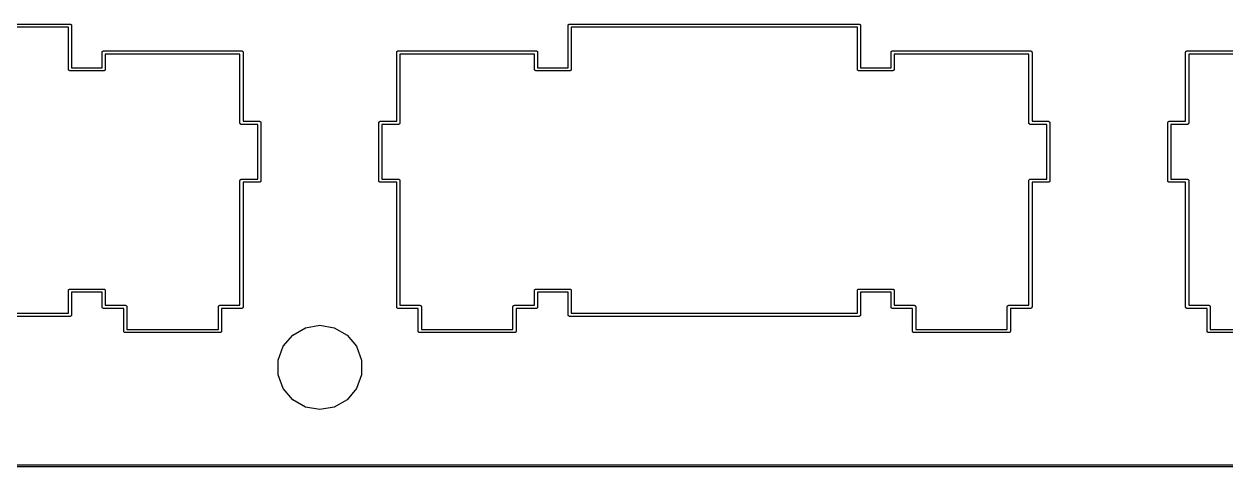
# Model space of a CAD drawing. Extents: x 24 to 395, y -191 to -67.
# Drawn here: x 123.8 to 181.9, y -190.6 to -169.2 of the extents above; entities that cross this region are included whole.
import ezdxf

# ---------------------------------------------------------------- set-up
doc = ezdxf.new("R2010")
doc.units = 0
doc.header["$MEASUREMENT"] = 0
doc.layers.add('BLACK', color=7, linetype='CONTINUOUS')

msp = doc.modelspace()

# ---------------------------------------------------------------- linework, layer by layer
at = {"layer": 'Black'}
for p, q in [((112.078, -169.151), (126.047, -169.151)), ((125.971, -169.304), (112.154, -169.304)), ((125.971, -171.336), (125.971, -169.304)), ((126.047, -169.151), (126.054, -169.152)), ((126.054, -169.152), (126.061, -169.152)), ((126.061, -169.152), (126.067, -169.155)), ((126.067, -169.155), (126.074, -169.156)), ((126.074, -169.156), (126.079, -169.159)), ((126.079, -169.159), (126.086, -169.162)), ((126.086, -169.162), (126.091, -169.166)), ((126.091, -169.166), (126.096, -169.169)), ((126.096, -169.169), (126.101, -169.174)), ((126.101, -169.174), (126.106, -169.179)), ((126.106, -169.179), (126.109, -169.184)), ((126.109, -169.184), (126.113, -169.189)), ((126.113, -169.189), (126.116, -169.196)), ((126.116, -169.196), (126.119, -169.201)), ((126.119, -169.201), (126.12, -169.208)), ((126.12, -169.208), (126.123, -169.214)), ((126.123, -169.214), (126.123, -169.221)), ((126.123, -169.221), (126.124, -169.227)), ((126.124, -169.227), (126.124, -171.26)), ((150.101, -169.227), (150.102, -169.221)), ((150.101, -171.26), (150.101, -169.227)), ((150.102, -169.214), (150.105, -169.208)), ((150.102, -169.221), (150.102, -169.214)), ((150.105, -169.208), (150.106, -169.201)), ((150.106, -169.201), (150.109, -169.196)), ((150.109, -169.196), (150.112, -169.189)), ((150.112, -169.189), (150.116, -169.184)), ((150.116, -169.184), (150.119, -169.179)), ((150.119, -169.179), (150.124, -169.174)), ((150.124, -169.174), (150.129, -169.169)), ((150.129, -169.169), (150.134, -169.166)), ((150.134, -169.166), (150.139, -169.162)), ((150.139, -169.162), (150.146, -169.159)), ((150.146, -169.159), (150.151, -169.156)), ((150.151, -169.156), (150.158, -169.155)), ((150.158, -169.155), (150.164, -169.152)), ((150.164, -169.152), (150.171, -169.152)), ((150.171, -169.152), (150.177, -169.151)), ((150.177, -169.151), (164.147, -169.151)), ((150.254, -169.304), (150.254, -171.336)), ((164.071, -169.304), (150.254, -169.304)), ((164.071, -171.336), (164.071, -169.304)), ((164.147, -169.151), (164.154, -169.152)), ((164.154, -169.152), (164.161, -169.152)), ((164.161, -169.152), (164.167, -169.155)), ((164.167, -169.155), (164.174, -169.156)), ((164.174, -169.156), (164.179, -169.159)), ((164.179, -169.159), (164.186, -169.162)), ((164.186, -169.162), (164.191, -169.166)), ((164.191, -169.166), (164.196, -169.169)), ((164.196, -169.169), (164.201, -169.174)), ((164.201, -169.174), (164.206, -169.179)), ((164.206, -169.179), (164.209, -169.184)), ((164.209, -169.184), (164.213, -169.189)), ((164.213, -169.189), (164.216, -169.196)), ((164.216, -169.196), (164.219, -169.201)), ((164.219, -169.201), (164.22, -169.208)), ((164.22, -169.208), (164.223, -169.214)), ((164.223, -169.214), (164.223, -169.221)), ((164.223, -169.221), (164.224, -169.227)), ((164.224, -169.227), (164.224, -171.26)), ((127.597, -170.523), (127.598, -170.516)), ((127.597, -171.26), (127.597, -170.523)), ((127.598, -170.51), (127.6, -170.503)), ((127.598, -170.516), (127.598, -170.51)), ((127.6, -170.503), (127.601, -170.497)), ((127.601, -170.497), (127.605, -170.491)), ((127.605, -170.491), (127.607, -170.485)), ((127.607, -170.485), (127.611, -170.48)), ((127.611, -170.48), (127.615, -170.474)), ((127.615, -170.474), (127.62, -170.47)), ((127.62, -170.47), (127.624, -170.465)), ((127.624, -170.465), (127.63, -170.461)), ((127.63, -170.461), (127.635, -170.457)), ((127.635, -170.457), (127.641, -170.455)), ((127.641, -170.455), (127.647, -170.451)), ((127.647, -170.451), (127.654, -170.45)), ((127.654, -170.45), (127.66, -170.448)), ((127.66, -170.448), (127.667, -170.448)), ((127.667, -170.448), (127.673, -170.447)), ((127.673, -170.447), (134.328, -170.447)), ((134.252, -170.599), (127.749, -170.599)), ((127.749, -170.599), (127.749, -171.336)), ((134.252, -173.927), (134.252, -170.599)), ((134.328, -170.447), (134.334, -170.448)), ((134.334, -170.448), (134.341, -170.448)), ((134.341, -170.448), (134.347, -170.45)), ((134.347, -170.45), (134.354, -170.451)), ((134.354, -170.451), (134.36, -170.455)), ((134.36, -170.455), (134.366, -170.457)), ((134.366, -170.457), (134.371, -170.461)), ((134.371, -170.461), (134.377, -170.465)), ((134.377, -170.465), (134.381, -170.47)), ((134.381, -170.47), (134.386, -170.474)), ((134.386, -170.474), (134.39, -170.48)), ((134.39, -170.48), (134.394, -170.485)), ((134.394, -170.485), (134.396, -170.491)), ((134.396, -170.491), (134.4, -170.497)), ((134.4, -170.497), (134.401, -170.503)), ((134.401, -170.503), (134.403, -170.51)), ((134.403, -170.51), (134.403, -170.516)), ((134.403, -170.516), (134.404, -170.523)), ((134.404, -170.523), (134.404, -173.85)), ((141.821, -170.523), (141.822, -170.516)), ((141.821, -173.85), (141.821, -170.523)), ((141.822, -170.51), (141.824, -170.503)), ((141.822, -170.516), (141.822, -170.51)), ((141.824, -170.503), (141.825, -170.497)), ((141.825, -170.497), (141.829, -170.491)), ((141.829, -170.491), (141.831, -170.485)), ((141.831, -170.485), (141.835, -170.48)), ((141.835, -170.48), (141.839, -170.474)), ((141.839, -170.474), (141.844, -170.47)), ((141.844, -170.47), (141.848, -170.465)), ((141.848, -170.465), (141.854, -170.461)), ((141.854, -170.461), (141.859, -170.457)), ((141.859, -170.457), (141.865, -170.455)), ((141.865, -170.455), (141.871, -170.451)), ((141.871, -170.451), (141.878, -170.45)), ((141.878, -170.45), (141.884, -170.448)), ((141.884, -170.448), (141.891, -170.448)), ((141.891, -170.448), (141.897, -170.447)), ((141.897, -170.447), (148.552, -170.447)), ((148.476, -170.599), (141.973, -170.599)), ((141.973, -170.599), (141.973, -173.927)), ((148.476, -171.336), (148.476, -170.599)), ((148.552, -170.447), (148.558, -170.448)), ((148.558, -170.448), (148.565, -170.448)), ((148.565, -170.448), (148.571, -170.45)), ((148.571, -170.45), (148.578, -170.451)), ((148.578, -170.451), (148.584, -170.455)), ((148.584, -170.455), (148.59, -170.457)), ((148.59, -170.457), (148.595, -170.461)), ((148.595, -170.461), (148.601, -170.465)), ((148.601, -170.465), (148.605, -170.47)), ((148.605, -170.47), (148.61, -170.474)), ((148.61, -170.474), (148.614, -170.48)), ((148.614, -170.48), (148.618, -170.485)), ((148.618, -170.485), (148.62, -170.491)), ((148.62, -170.491), (148.624, -170.497)), ((148.624, -170.497), (148.625, -170.503)), ((148.625, -170.503), (148.627, -170.51)), ((148.627, -170.51), (148.627, -170.516)), ((148.627, -170.516), (148.628, -170.523)), ((148.628, -170.523), (148.628, -171.26)), ((165.697, -170.523), (165.698, -170.516)), ((165.697, -171.26), (165.697, -170.523)), ((165.698, -170.51), (165.7, -170.503)), ((165.698, -170.516), (165.698, -170.51)), ((165.7, -170.503), (165.701, -170.497)), ((165.701, -170.497), (165.705, -170.491)), ((165.705, -170.491), (165.707, -170.485)), ((165.707, -170.485), (165.711, -170.48)), ((165.711, -170.48), (165.715, -170.474)), ((165.715, -170.474), (165.72, -170.47)), ((165.72, -170.47), (165.724, -170.465)), ((165.724, -170.465), (165.73, -170.461)), ((165.73, -170.461), (165.735, -170.457)), ((165.735, -170.457), (165.741, -170.455)), ((165.741, -170.455), (165.747, -170.451)), ((165.747, -170.451), (165.754, -170.45)), ((165.754, -170.45), (165.76, -170.448)), ((165.76, -170.448), (165.767, -170.448)), ((165.767, -170.448), (165.773, -170.447)), ((165.773, -170.447), (172.428, -170.447)), ((172.352, -170.599), (165.849, -170.599)), ((165.849, -170.599), (165.849, -171.336)), ((172.352, -173.927), (172.352, -170.599)), ((172.428, -170.447), (172.434, -170.448)), ((172.434, -170.448), (172.441, -170.448)), ((172.441, -170.448), (172.447, -170.45)), ((172.447, -170.45), (172.454, -170.451)), ((172.454, -170.451), (172.46, -170.455)), ((172.46, -170.455), (172.466, -170.457)), ((172.466, -170.457), (172.471, -170.461)), ((172.471, -170.461), (172.477, -170.465)), ((172.477, -170.465), (172.481, -170.47)), ((172.481, -170.47), (172.486, -170.474)), ((172.486, -170.474), (172.49, -170.48)), ((172.49, -170.48), (172.494, -170.485)), ((172.494, -170.485), (172.496, -170.491)), ((172.496, -170.491), (172.5, -170.497)), ((172.5, -170.497), (172.501, -170.503)), ((172.501, -170.503), (172.503, -170.51)), ((172.503, -170.51), (172.503, -170.516)), ((172.503, -170.516), (172.504, -170.523)), ((172.504, -170.523), (172.504, -173.85)), ((179.921, -170.523), (179.922, -170.516)), ((179.921, -173.85), (179.921, -170.523)), ((179.922, -170.51), (179.924, -170.503)), ((179.922, -170.516), (179.922, -170.51)), ((179.924, -170.503), (179.925, -170.497)), ((179.925, -170.497), (179.929, -170.491)), ((179.929, -170.491), (179.931, -170.485)), ((179.931, -170.485), (179.935, -170.48)), ((179.935, -170.48), (179.939, -170.474)), ((179.939, -170.474), (179.944, -170.47)), ((179.944, -170.47), (179.948, -170.465)), ((179.948, -170.465), (179.954, -170.461)), ((179.954, -170.461), (179.959, -170.457)), ((179.959, -170.457), (179.965, -170.455)), ((179.965, -170.455), (179.971, -170.451)), ((179.971, -170.451), (179.978, -170.45)), ((179.978, -170.45), (179.984, -170.448)), ((179.984, -170.448), (179.991, -170.448)), ((179.991, -170.448), (179.997, -170.447)), ((179.997, -170.447), (186.652, -170.447)), ((186.576, -170.599), (180.073, -170.599)), ((180.073, -170.599), (180.073, -173.927)), ((125.972, -171.342), (125.971, -171.336)), ((125.972, -171.349), (125.972, -171.342)), ((125.975, -171.355), (125.972, -171.349)), ((125.976, -171.362), (125.975, -171.355)), ((125.979, -171.368), (125.976, -171.362)), ((125.982, -171.374), (125.979, -171.368)), ((125.986, -171.379), (125.982, -171.374)), ((125.989, -171.385), (125.986, -171.379)), ((125.994, -171.389), (125.989, -171.385)), ((125.999, -171.394), (125.994, -171.389)), ((126.004, -171.397), (125.999, -171.394)), ((126.009, -171.402), (126.004, -171.397)), ((126.016, -171.404), (126.009, -171.402)), ((126.021, -171.407), (126.016, -171.404)), ((126.028, -171.408), (126.021, -171.407)), ((126.034, -171.411), (126.028, -171.408)), ((126.041, -171.411), (126.034, -171.411)), ((126.047, -171.412), (126.041, -171.411)), ((127.673, -171.412), (126.047, -171.412)), ((126.124, -171.26), (127.597, -171.26)), ((127.68, -171.411), (127.673, -171.412)), ((127.686, -171.411), (127.68, -171.411)), ((127.693, -171.408), (127.686, -171.411)), ((127.699, -171.407), (127.693, -171.408)), ((127.705, -171.404), (127.699, -171.407)), ((127.711, -171.402), (127.705, -171.404)), ((127.716, -171.397), (127.711, -171.402)), ((127.722, -171.394), (127.716, -171.397)), ((127.726, -171.389), (127.722, -171.394)), ((127.731, -171.385), (127.726, -171.389)), ((127.735, -171.379), (127.731, -171.385)), ((127.739, -171.374), (127.735, -171.379)), ((127.741, -171.368), (127.739, -171.374)), ((127.745, -171.362), (127.741, -171.368)), ((127.746, -171.355), (127.745, -171.362)), ((127.748, -171.349), (127.746, -171.355)), ((127.749, -171.336), (127.748, -171.342)), ((127.748, -171.342), (127.748, -171.349)), ((148.477, -171.342), (148.476, -171.336)), ((148.477, -171.349), (148.477, -171.342)), ((148.479, -171.355), (148.477, -171.349)), ((148.48, -171.362), (148.479, -171.355)), ((148.484, -171.368), (148.48, -171.362)), ((148.486, -171.374), (148.484, -171.368)), ((148.49, -171.379), (148.486, -171.374)), ((148.494, -171.385), (148.49, -171.379)), ((148.499, -171.389), (148.494, -171.385)), ((148.503, -171.394), (148.499, -171.389)), ((148.509, -171.397), (148.503, -171.394)), ((148.514, -171.402), (148.509, -171.397)), ((148.52, -171.404), (148.514, -171.402)), ((148.526, -171.407), (148.52, -171.404)), ((148.532, -171.408), (148.526, -171.407)), ((148.539, -171.411), (148.532, -171.408)), ((148.545, -171.411), (148.539, -171.411)), ((148.552, -171.412), (148.545, -171.411)), ((150.177, -171.412), (148.552, -171.412)), ((148.628, -171.26), (150.101, -171.26)), ((150.184, -171.411), (150.177, -171.412)), ((150.191, -171.411), (150.184, -171.411)), ((150.197, -171.408), (150.191, -171.411)), ((150.204, -171.407), (150.197, -171.408)), ((150.209, -171.404), (150.204, -171.407)), ((150.216, -171.402), (150.209, -171.404)), ((150.221, -171.397), (150.216, -171.402)), ((150.226, -171.394), (150.221, -171.397)), ((150.231, -171.389), (150.226, -171.394)), ((150.236, -171.385), (150.231, -171.389)), ((150.239, -171.379), (150.236, -171.385)), ((150.243, -171.374), (150.239, -171.379)), ((150.246, -171.368), (150.243, -171.374)), ((150.249, -171.362), (150.246, -171.368)), ((150.25, -171.355), (150.249, -171.362)), ((150.253, -171.349), (150.25, -171.355)), ((150.254, -171.336), (150.253, -171.342)), ((150.253, -171.342), (150.253, -171.349)), ((164.072, -171.342), (164.071, -171.336)), ((164.072, -171.349), (164.072, -171.342)), ((164.075, -171.355), (164.072, -171.349)), ((164.076, -171.362), (164.075, -171.355)), ((164.079, -171.368), (164.076, -171.362)), ((164.082, -171.374), (164.079, -171.368)), ((164.086, -171.379), (164.082, -171.374)), ((164.089, -171.385), (164.086, -171.379)), ((164.094, -171.389), (164.089, -171.385)), ((164.099, -171.394), (164.094, -171.389)), ((164.104, -171.397), (164.099, -171.394)), ((164.109, -171.402), (164.104, -171.397)), ((164.116, -171.404), (164.109, -171.402)), ((164.121, -171.407), (164.116, -171.404)), ((164.128, -171.408), (164.121, -171.407)), ((164.134, -171.411), (164.128, -171.408)), ((164.141, -171.411), (164.134, -171.411)), ((164.147, -171.412), (164.141, -171.411)), ((165.773, -171.412), (164.147, -171.412)), ((164.224, -171.26), (165.697, -171.26)), ((165.78, -171.411), (165.773, -171.412)), ((165.786, -171.411), (165.78, -171.411)), ((165.793, -171.408), (165.786, -171.411)), ((165.799, -171.407), (165.793, -171.408)), ((165.805, -171.404), (165.799, -171.407)), ((165.811, -171.402), (165.805, -171.404)), ((165.816, -171.397), (165.811, -171.402)), ((165.822, -171.394), (165.816, -171.397)), ((165.826, -171.389), (165.822, -171.394)), ((165.831, -171.385), (165.826, -171.389)), ((165.835, -171.379), (165.831, -171.385)), ((165.839, -171.374), (165.835, -171.379)), ((165.841, -171.368), (165.839, -171.374)), ((165.845, -171.362), (165.841, -171.368)), ((165.846, -171.355), (165.845, -171.362)), ((165.848, -171.349), (165.846, -171.355)), ((165.849, -171.336), (165.848, -171.342)), ((165.848, -171.342), (165.848, -171.349)), ((134.253, -173.933), (134.252, -173.927)), ((134.253, -173.94), (134.253, -173.933)), ((134.255, -173.946), (134.253, -173.94)), ((134.256, -173.953), (134.255, -173.946)), ((134.26, -173.958), (134.256, -173.953)), ((134.262, -173.965), (134.26, -173.958)), ((134.266, -173.97), (134.262, -173.965)), ((134.27, -173.975), (134.266, -173.97)), ((134.275, -173.98), (134.27, -173.975)), ((134.279, -173.985), (134.275, -173.98)), ((134.285, -173.988), (134.279, -173.985)), ((134.29, -173.992), (134.285, -173.988)), ((134.296, -173.995), (134.29, -173.992)), ((134.302, -173.998), (134.296, -173.995)), ((134.308, -173.999), (134.302, -173.998)), ((134.315, -174.002), (134.308, -173.999)), ((134.321, -174.002), (134.315, -174.002)), ((134.328, -174.003), (134.321, -174.002)), ((135.115, -174.003), (134.328, -174.003)), ((134.404, -173.85), (135.191, -173.85)), ((135.115, -176.644), (135.115, -174.003)), ((135.191, -173.85), (135.198, -173.851)), ((135.198, -173.851), (135.205, -173.851)), ((135.205, -173.851), (135.211, -173.854)), ((135.211, -173.854), (135.218, -173.855)), ((135.218, -173.855), (135.223, -173.858)), ((135.223, -173.858), (135.23, -173.861)), ((135.23, -173.861), (135.235, -173.865)), ((135.235, -173.865), (135.24, -173.868)), ((135.24, -173.868), (135.245, -173.873)), ((135.245, -173.873), (135.25, -173.878)), ((135.25, -173.878), (135.253, -173.883)), ((135.253, -173.883), (135.257, -173.888)), ((135.257, -173.888), (135.26, -173.895)), ((135.26, -173.895), (135.263, -173.9)), ((135.263, -173.9), (135.264, -173.907)), ((135.264, -173.907), (135.267, -173.913)), ((135.267, -173.913), (135.267, -173.92)), ((135.267, -173.92), (135.268, -173.927)), ((135.268, -173.927), (135.268, -176.72)), ((140.957, -173.927), (140.958, -173.92)), ((140.957, -176.72), (140.957, -173.927)), ((140.958, -173.913), (140.961, -173.907)), ((140.958, -173.92), (140.958, -173.913)), ((140.961, -173.907), (140.962, -173.9)), ((140.962, -173.9), (140.965, -173.895)), ((140.965, -173.895), (140.968, -173.888)), ((140.968, -173.888), (140.972, -173.883)), ((140.972, -173.883), (140.975, -173.878)), ((140.975, -173.878), (140.98, -173.873)), ((140.98, -173.873), (140.985, -173.868)), ((140.985, -173.868), (140.99, -173.865)), ((140.99, -173.865), (140.995, -173.861)), ((140.995, -173.861), (141.002, -173.858)), ((141.002, -173.858), (141.007, -173.855)), ((141.007, -173.855), (141.014, -173.854)), ((141.014, -173.854), (141.02, -173.851)), ((141.02, -173.851), (141.027, -173.851)), ((141.027, -173.851), (141.034, -173.85)), ((141.034, -173.85), (141.821, -173.85)), ((141.897, -174.003), (141.11, -174.003)), ((141.11, -174.003), (141.11, -176.644)), ((141.904, -174.002), (141.897, -174.003)), ((141.91, -174.002), (141.904, -174.002)), ((141.917, -173.999), (141.91, -174.002)), ((141.923, -173.998), (141.917, -173.999)), ((141.929, -173.995), (141.923, -173.998)), ((141.935, -173.992), (141.929, -173.995)), ((141.94, -173.988), (141.935, -173.992)), ((141.946, -173.985), (141.94, -173.988)), ((141.95, -173.98), (141.946, -173.985)), ((141.955, -173.975), (141.95, -173.98)), ((141.959, -173.97), (141.955, -173.975)), ((141.963, -173.965), (141.959, -173.97)), ((141.965, -173.958), (141.963, -173.965)), ((141.969, -173.953), (141.965, -173.958)), ((141.97, -173.946), (141.969, -173.953)), ((141.972, -173.94), (141.97, -173.946)), ((141.973, -173.927), (141.972, -173.933)), ((141.972, -173.933), (141.972, -173.94)), ((172.353, -173.933), (172.352, -173.927)), ((172.353, -173.94), (172.353, -173.933)), ((172.355, -173.946), (172.353, -173.94)), ((172.356, -173.953), (172.355, -173.946)), ((172.36, -173.958), (172.356, -173.953)), ((172.362, -173.965), (172.36, -173.958)), ((172.366, -173.97), (172.362, -173.965)), ((172.37, -173.975), (172.366, -173.97)), ((172.375, -173.98), (172.37, -173.975)), ((172.379, -173.985), (172.375, -173.98)), ((172.385, -173.988), (172.379, -173.985)), ((172.39, -173.992), (172.385, -173.988)), ((172.396, -173.995), (172.39, -173.992)), ((172.402, -173.998), (172.396, -173.995)), ((172.408, -173.999), (172.402, -173.998)), ((172.415, -174.002), (172.408, -173.999)), ((172.421, -174.002), (172.415, -174.002)), ((172.428, -174.003), (172.421, -174.002)), ((173.215, -174.003), (172.428, -174.003)), ((172.504, -173.85), (173.291, -173.85)), ((173.215, -176.644), (173.215, -174.003)), ((173.291, -173.85), (173.298, -173.851)), ((173.298, -173.851), (173.305, -173.851)), ((173.305, -173.851), (173.311, -173.854)), ((173.311, -173.854), (173.318, -173.855)), ((173.318, -173.855), (173.323, -173.858)), ((173.323, -173.858), (173.33, -173.861)), ((173.33, -173.861), (173.335, -173.865)), ((173.335, -173.865), (173.34, -173.868)), ((173.34, -173.868), (173.345, -173.873)), ((173.345, -173.873), (173.35, -173.878)), ((173.35, -173.878), (173.353, -173.883)), ((173.353, -173.883), (173.357, -173.888)), ((173.357, -173.888), (173.36, -173.895)), ((173.36, -173.895), (173.363, -173.9)), ((173.363, -173.9), (173.364, -173.907)), ((173.364, -173.907), (173.367, -173.913)), ((173.367, -173.913), (173.367, -173.92)), ((173.367, -173.92), (173.368, -173.927)), ((173.368, -173.927), (173.368, -176.72)), ((179.057, -173.927), (179.058, -173.92)), ((179.057, -176.72), (179.057, -173.927)), ((179.058, -173.913), (179.061, -173.907)), ((179.058, -173.92), (179.058, -173.913)), ((179.061, -173.907), (179.062, -173.9)), ((179.062, -173.9), (179.065, -173.895)), ((179.065, -173.895), (179.068, -173.888)), ((179.068, -173.888), (179.072, -173.883)), ((179.072, -173.883), (179.075, -173.878)), ((179.075, -173.878), (179.08, -173.873)), ((179.08, -173.873), (179.085, -173.868)), ((179.085, -173.868), (179.09, -173.865)), ((179.09, -173.865), (179.095, -173.861)), ((179.095, -173.861), (179.102, -173.858)), ((179.102, -173.858), (179.107, -173.855)), ((179.107, -173.855), (179.114, -173.854)), ((179.114, -173.854), (179.12, -173.851)), ((179.12, -173.851), (179.127, -173.851)), ((179.127, -173.851), (179.133, -173.85)), ((179.133, -173.85), (179.921, -173.85)), ((179.997, -174.003), (179.21, -174.003)), ((179.21, -174.003), (179.21, -176.644)), ((180.004, -174.002), (179.997, -174.003)), ((180.01, -174.002), (180.004, -174.002)), ((180.017, -173.999), (180.01, -174.002)), ((180.023, -173.998), (180.017, -173.999)), ((180.029, -173.995), (180.023, -173.998)), ((180.035, -173.992), (180.029, -173.995)), ((180.04, -173.988), (180.035, -173.992)), ((180.046, -173.985), (180.04, -173.988)), ((180.05, -173.98), (180.046, -173.985)), ((180.055, -173.975), (180.05, -173.98)), ((180.059, -173.97), (180.055, -173.975)), ((180.063, -173.965), (180.059, -173.97)), ((180.065, -173.958), (180.063, -173.965)), ((180.069, -173.953), (180.065, -173.958)), ((180.07, -173.946), (180.069, -173.953)), ((180.072, -173.94), (180.07, -173.946)), ((180.073, -173.927), (180.072, -173.933)), ((180.072, -173.933), (180.072, -173.94)), ((134.252, -176.72), (134.253, -176.714)), ((134.252, -182.74), (134.252, -176.72)), ((134.253, -176.707), (134.255, -176.701)), ((134.253, -176.714), (134.253, -176.707)), ((134.255, -176.701), (134.256, -176.694)), ((134.256, -176.694), (134.26, -176.689)), ((134.26, -176.689), (134.262, -176.682)), ((134.262, -176.682), (134.266, -176.677)), ((134.266, -176.677), (134.27, -176.672)), ((134.27, -176.672), (134.275, -176.667)), ((134.275, -176.667), (134.279, -176.662)), ((134.279, -176.662), (134.285, -176.659)), ((134.285, -176.659), (134.29, -176.655)), ((134.29, -176.655), (134.296, -176.652)), ((134.296, -176.652), (134.302, -176.649)), ((134.302, -176.649), (134.308, -176.648)), ((134.308, -176.648), (134.315, -176.645)), ((134.315, -176.645), (134.321, -176.645)), ((134.321, -176.645), (134.328, -176.644)), ((134.328, -176.644), (135.115, -176.644)), ((135.191, -176.797), (134.404, -176.797)), ((134.404, -176.797), (134.404, -182.816)), ((135.198, -176.796), (135.191, -176.797)), ((135.205, -176.796), (135.198, -176.796)), ((135.211, -176.793), (135.205, -176.796)), ((135.218, -176.792), (135.211, -176.793)), ((135.223, -176.789), (135.218, -176.792)), ((135.23, -176.786), (135.223, -176.789)), ((135.235, -176.782), (135.23, -176.786)), ((135.24, -176.779), (135.235, -176.782)), ((135.245, -176.774), (135.24, -176.779)), ((135.25, -176.769), (135.245, -176.774)), ((135.253, -176.764), (135.25, -176.769)), ((135.257, -176.759), (135.253, -176.764)), ((135.26, -176.752), (135.257, -176.759)), ((135.263, -176.747), (135.26, -176.752)), ((135.264, -176.74), (135.263, -176.747)), ((135.267, -176.734), (135.264, -176.74)), ((135.268, -176.72), (135.267, -176.727)), ((135.267, -176.727), (135.267, -176.734)), ((140.958, -176.727), (140.957, -176.72)), ((140.958, -176.734), (140.958, -176.727)), ((140.961, -176.74), (140.958, -176.734)), ((140.962, -176.747), (140.961, -176.74)), ((140.965, -176.752), (140.962, -176.747)), ((140.968, -176.759), (140.965, -176.752)), ((140.972, -176.764), (140.968, -176.759)), ((140.975, -176.769), (140.972, -176.764)), ((140.98, -176.774), (140.975, -176.769)), ((140.985, -176.779), (140.98, -176.774)), ((140.99, -176.782), (140.985, -176.779)), ((140.995, -176.786), (140.99, -176.782)), ((141.002, -176.789), (140.995, -176.786)), ((141.007, -176.792), (141.002, -176.789)), ((141.014, -176.793), (141.007, -176.792)), ((141.02, -176.796), (141.014, -176.793)), ((141.027, -176.796), (141.02, -176.796)), ((141.034, -176.797), (141.027, -176.796)), ((141.821, -176.797), (141.034, -176.797)), ((141.11, -176.644), (141.897, -176.644)), ((141.821, -182.816), (141.821, -176.797)), ((141.897, -176.644), (141.904, -176.645)), ((141.904, -176.645), (141.91, -176.645)), ((141.91, -176.645), (141.917, -176.648)), ((141.917, -176.648), (141.923, -176.649)), ((141.923, -176.649), (141.929, -176.652)), ((141.929, -176.652), (141.935, -176.655)), ((141.935, -176.655), (141.94, -176.659)), ((141.94, -176.659), (141.946, -176.662)), ((141.946, -176.662), (141.95, -176.667)), ((141.95, -176.667), (141.955, -176.672)), ((141.955, -176.672), (141.959, -176.677)), ((141.959, -176.677), (141.963, -176.682)), ((141.963, -176.682), (141.965, -176.689)), ((141.965, -176.689), (141.969, -176.694)), ((141.969, -176.694), (141.97, -176.701)), ((141.97, -176.701), (141.972, -176.707)), ((141.972, -176.707), (141.972, -176.714)), ((141.972, -176.714), (141.973, -176.72)), ((141.973, -176.72), (141.973, -182.74)), ((172.352, -176.72), (172.353, -176.714)), ((172.352, -182.74), (172.352, -176.72)), ((172.353, -176.707), (172.355, -176.701)), ((172.353, -176.714), (172.353, -176.707)), ((172.355, -176.701), (172.356, -176.694)), ((172.356, -176.694), (172.36, -176.689)), ((172.36, -176.689), (172.362, -176.682)), ((172.362, -176.682), (172.366, -176.677)), ((172.366, -176.677), (172.37, -176.672)), ((172.37, -176.672), (172.375, -176.667)), ((172.375, -176.667), (172.379, -176.662)), ((172.379, -176.662), (172.385, -176.659)), ((172.385, -176.659), (172.39, -176.655)), ((172.39, -176.655), (172.396, -176.652)), ((172.396, -176.652), (172.402, -176.649)), ((172.402, -176.649), (172.408, -176.648)), ((172.408, -176.648), (172.415, -176.645)), ((172.415, -176.645), (172.421, -176.645)), ((172.421, -176.645), (172.428, -176.644)), ((172.428, -176.644), (173.215, -176.644)), ((173.291, -176.797), (172.504, -176.797)), ((172.504, -176.797), (172.504, -182.816)), ((173.298, -176.796), (173.291, -176.797)), ((173.305, -176.796), (173.298, -176.796)), ((173.311, -176.793), (173.305, -176.796)), ((173.318, -176.792), (173.311, -176.793)), ((173.323, -176.789), (173.318, -176.792)), ((173.33, -176.786), (173.323, -176.789)), ((173.335, -176.782), (173.33, -176.786)), ((173.34, -176.779), (173.335, -176.782)), ((173.345, -176.774), (173.34, -176.779)), ((173.35, -176.769), (173.345, -176.774)), ((173.353, -176.764), (173.35, -176.769)), ((173.357, -176.759), (173.353, -176.764)), ((173.36, -176.752), (173.357, -176.759)), ((173.363, -176.747), (173.36, -176.752)), ((173.364, -176.74), (173.363, -176.747)), ((173.367, -176.734), (173.364, -176.74)), ((173.368, -176.72), (173.367, -176.727)), ((173.367, -176.727), (173.367, -176.734)), ((179.058, -176.727), (179.057, -176.72)), ((179.058, -176.734), (179.058, -176.727)), ((179.061, -176.74), (179.058, -176.734)), ((179.062, -176.747), (179.061, -176.74)), ((179.065, -176.752), (179.062, -176.747)), ((179.068, -176.759), (179.065, -176.752)), ((179.072, -176.764), (179.068, -176.759)), ((179.075, -176.769), (179.072, -176.764)), ((179.08, -176.774), (179.075, -176.769)), ((179.085, -176.779), (179.08, -176.774)), ((179.09, -176.782), (179.085, -176.779)), ((179.095, -176.786), (179.09, -176.782)), ((179.102, -176.789), (179.095, -176.786)), ((179.107, -176.792), (179.102, -176.789)), ((179.114, -176.793), (179.107, -176.792)), ((179.12, -176.796), (179.114, -176.793)), ((179.127, -176.796), (179.12, -176.796)), ((179.133, -176.797), (179.127, -176.796)), ((179.921, -176.797), (179.133, -176.797)), ((179.21, -176.644), (179.997, -176.644)), ((179.921, -182.816), (179.921, -176.797)), ((179.997, -176.644), (180.004, -176.645)), ((180.004, -176.645), (180.01, -176.645)), ((180.01, -176.645), (180.017, -176.648)), ((180.017, -176.648), (180.023, -176.649)), ((180.023, -176.649), (180.029, -176.652)), ((180.029, -176.652), (180.035, -176.655)), ((180.035, -176.655), (180.04, -176.659)), ((180.04, -176.659), (180.046, -176.662)), ((180.046, -176.662), (180.05, -176.667)), ((180.05, -176.667), (180.055, -176.672)), ((180.055, -176.672), (180.059, -176.677)), ((180.059, -176.677), (180.063, -176.682)), ((180.063, -176.682), (180.065, -176.689)), ((180.065, -176.689), (180.069, -176.694)), ((180.069, -176.694), (180.07, -176.701)), ((180.07, -176.701), (180.072, -176.707)), ((180.072, -176.707), (180.072, -176.714)), ((180.072, -176.714), (180.073, -176.72)), ((180.073, -176.72), (180.073, -182.74)), ((125.971, -182.029), (125.972, -182.023)), ((125.971, -183.121), (125.971, -182.029)), ((125.972, -182.016), (125.975, -182.01)), ((125.972, -182.023), (125.972, -182.016)), ((125.975, -182.01), (125.976, -182.003)), ((125.976, -182.003), (125.979, -181.997)), ((125.979, -181.997), (125.982, -181.991)), ((125.982, -181.991), (125.986, -181.986)), ((125.986, -181.986), (125.989, -181.98)), ((125.989, -181.98), (125.994, -181.976)), ((125.994, -181.976), (125.999, -181.971)), ((125.999, -181.971), (126.004, -181.967)), ((126.004, -181.967), (126.009, -181.963)), ((126.009, -181.963), (126.016, -181.961)), ((126.016, -181.961), (126.021, -181.957)), ((126.021, -181.957), (126.028, -181.956)), ((126.028, -181.956), (126.034, -181.954)), ((126.034, -181.954), (126.041, -181.954)), ((126.041, -181.954), (126.047, -181.953)), ((126.047, -181.953), (127.673, -181.953)), ((127.597, -182.105), (126.124, -182.105)), ((126.124, -182.105), (126.124, -183.197)), ((127.597, -182.816), (127.597, -182.105)), ((127.673, -181.953), (127.68, -181.954)), ((127.68, -181.954), (127.686, -181.954)), ((127.686, -181.954), (127.693, -181.956)), ((127.693, -181.956), (127.699, -181.957)), ((127.699, -181.957), (127.705, -181.961)), ((127.705, -181.961), (127.711, -181.963)), ((127.711, -181.963), (127.716, -181.967)), ((127.716, -181.967), (127.722, -181.971)), ((127.722, -181.971), (127.726, -181.976)), ((127.726, -181.976), (127.731, -181.98)), ((127.731, -181.98), (127.735, -181.986)), ((127.735, -181.986), (127.739, -181.991)), ((127.739, -181.991), (127.741, -181.997)), ((127.741, -181.997), (127.745, -182.003)), ((127.745, -182.003), (127.746, -182.01)), ((127.746, -182.01), (127.748, -182.016)), ((127.748, -182.016), (127.748, -182.023)), ((127.748, -182.023), (127.749, -182.029)), ((127.749, -182.029), (127.749, -182.74)), ((148.476, -182.029), (148.477, -182.023)), ((148.476, -182.74), (148.476, -182.029)), ((148.477, -182.016), (148.479, -182.01)), ((148.477, -182.023), (148.477, -182.016)), ((148.479, -182.01), (148.48, -182.003)), ((148.48, -182.003), (148.484, -181.997)), ((148.484, -181.997), (148.486, -181.991)), ((148.486, -181.991), (148.49, -181.986)), ((148.49, -181.986), (148.494, -181.98)), ((148.494, -181.98), (148.499, -181.976)), ((148.499, -181.976), (148.503, -181.971)), ((148.503, -181.971), (148.509, -181.967)), ((148.509, -181.967), (148.514, -181.963)), ((148.514, -181.963), (148.52, -181.961)), ((148.52, -181.961), (148.526, -181.957)), ((148.526, -181.957), (148.532, -181.956)), ((148.532, -181.956), (148.539, -181.954)), ((148.539, -181.954), (148.545, -181.954)), ((148.545, -181.954), (148.552, -181.953)), ((148.552, -181.953), (150.177, -181.953)), ((150.101, -182.105), (148.628, -182.105)), ((148.628, -182.105), (148.628, -182.816)), ((150.101, -183.197), (150.101, -182.105)), ((150.177, -181.953), (150.184, -181.954)), ((150.184, -181.954), (150.191, -181.954)), ((150.191, -181.954), (150.197, -181.956)), ((150.197, -181.956), (150.204, -181.957)), ((150.204, -181.957), (150.209, -181.961)), ((150.209, -181.961), (150.216, -181.963)), ((150.216, -181.963), (150.221, -181.967)), ((150.221, -181.967), (150.226, -181.971)), ((150.226, -181.971), (150.231, -181.976)), ((150.231, -181.976), (150.236, -181.98)), ((150.236, -181.98), (150.239, -181.986)), ((150.239, -181.986), (150.243, -181.991)), ((150.243, -181.991), (150.246, -181.997)), ((150.246, -181.997), (150.249, -182.003)), ((150.249, -182.003), (150.25, -182.01)), ((150.25, -182.01), (150.253, -182.016)), ((150.253, -182.016), (150.253, -182.023)), ((150.253, -182.023), (150.254, -182.029)), ((150.254, -182.029), (150.254, -183.121)), ((164.071, -182.029), (164.072, -182.023)), ((164.071, -183.121), (164.071, -182.029)), ((164.072, -182.016), (164.075, -182.01)), ((164.072, -182.023), (164.072, -182.016)), ((164.075, -182.01), (164.076, -182.003)), ((164.076, -182.003), (164.079, -181.997)), ((164.079, -181.997), (164.082, -181.991)), ((164.082, -181.991), (164.086, -181.986)), ((164.086, -181.986), (164.089, -181.98)), ((164.089, -181.98), (164.094, -181.976)), ((164.094, -181.976), (164.099, -181.971)), ((164.099, -181.971), (164.104, -181.967)), ((164.104, -181.967), (164.109, -181.963)), ((164.109, -181.963), (164.116, -181.961)), ((164.116, -181.961), (164.121, -181.957)), ((164.121, -181.957), (164.128, -181.956)), ((164.128, -181.956), (164.134, -181.954)), ((164.134, -181.954), (164.141, -181.954)), ((164.141, -181.954), (164.147, -181.953)), ((164.147, -181.953), (165.773, -181.953)), ((165.697, -182.105), (164.224, -182.105)), ((164.224, -182.105), (164.224, -183.197)), ((165.697, -182.816), (165.697, -182.105)), ((165.773, -181.953), (165.78, -181.954)), ((165.78, -181.954), (165.786, -181.954)), ((165.786, -181.954), (165.793, -181.956)), ((165.793, -181.956), (165.799, -181.957)), ((165.799, -181.957), (165.805, -181.961)), ((165.805, -181.961), (165.811, -181.963)), ((165.811, -181.963), (165.816, -181.967)), ((165.816, -181.967), (165.822, -181.971)), ((165.822, -181.971), (165.826, -181.976)), ((165.826, -181.976), (165.831, -181.98)), ((165.831, -181.98), (165.835, -181.986)), ((165.835, -181.986), (165.839, -181.991)), ((165.839, -181.991), (165.841, -181.997)), ((165.841, -181.997), (165.845, -182.003)), ((165.845, -182.003), (165.846, -182.01)), ((165.846, -182.01), (165.848, -182.016)), ((165.848, -182.016), (165.848, -182.023)), ((165.848, -182.023), (165.849, -182.029)), ((165.849, -182.029), (165.849, -182.74)), ((127.598, -182.823), (127.597, -182.816)), ((127.598, -182.83), (127.598, -182.823)), ((127.6, -182.836), (127.598, -182.83)), ((127.601, -182.843), (127.6, -182.836)), ((127.605, -182.848), (127.601, -182.843)), ((127.749, -182.74), (128.714, -182.74)), ((128.714, -182.74), (128.721, -182.741)), ((128.721, -182.741), (128.728, -182.741)), ((128.728, -182.741), (128.734, -182.744)), ((128.734, -182.744), (128.741, -182.745)), ((128.741, -182.745), (128.746, -182.748)), ((128.746, -182.748), (128.753, -182.751)), ((128.753, -182.751), (128.758, -182.755)), ((128.758, -182.755), (128.763, -182.758)), ((128.763, -182.758), (128.768, -182.763)), ((128.768, -182.763), (128.773, -182.768)), ((128.773, -182.768), (128.776, -182.773)), ((128.776, -182.773), (128.78, -182.778)), ((128.78, -182.778), (128.783, -182.785)), ((128.783, -182.785), (128.786, -182.79)), ((128.786, -182.79), (128.787, -182.797)), ((128.787, -182.797), (128.79, -182.803)), ((128.79, -182.803), (128.79, -182.81)), ((128.79, -182.81), (128.791, -182.816)), ((128.791, -182.816), (128.791, -183.909)), ((133.21, -182.816), (133.211, -182.81)), ((133.21, -183.909), (133.21, -182.816)), ((133.211, -182.803), (133.214, -182.797)), ((133.211, -182.81), (133.211, -182.803)), ((133.214, -182.797), (133.215, -182.79)), ((133.215, -182.79), (133.218, -182.785)), ((133.218, -182.785), (133.221, -182.778)), ((133.221, -182.778), (133.225, -182.773)), ((133.225, -182.773), (133.228, -182.768)), ((133.228, -182.768), (133.233, -182.763)), ((133.233, -182.763), (133.238, -182.758)), ((133.238, -182.758), (133.243, -182.755)), ((133.243, -182.755), (133.248, -182.751)), ((133.248, -182.751), (133.255, -182.748)), ((133.255, -182.748), (133.26, -182.745)), ((133.26, -182.745), (133.267, -182.744)), ((133.267, -182.744), (133.273, -182.741)), ((133.273, -182.741), (133.28, -182.741)), ((133.28, -182.741), (133.286, -182.74)), ((133.286, -182.74), (134.252, -182.74)), ((134.4, -182.843), (134.396, -182.848)), ((134.401, -182.836), (134.4, -182.843)), ((134.403, -182.83), (134.401, -182.836)), ((134.404, -182.816), (134.403, -182.823)), ((134.403, -182.823), (134.403, -182.83)), ((141.822, -182.823), (141.821, -182.816)), ((141.822, -182.83), (141.822, -182.823)), ((141.824, -182.836), (141.822, -182.83)), ((141.825, -182.843), (141.824, -182.836)), ((141.829, -182.848), (141.825, -182.843)), ((141.973, -182.74), (142.939, -182.74)), ((142.939, -182.74), (142.945, -182.741)), ((142.945, -182.741), (142.952, -182.741)), ((142.952, -182.741), (142.958, -182.744)), ((142.958, -182.744), (142.965, -182.745)), ((142.965, -182.745), (142.97, -182.748)), ((142.97, -182.748), (142.977, -182.751)), ((142.977, -182.751), (142.982, -182.755)), ((142.982, -182.755), (142.987, -182.758)), ((142.987, -182.758), (142.992, -182.763)), ((142.992, -182.763), (142.997, -182.768)), ((142.997, -182.768), (143, -182.773)), ((143, -182.773), (143.004, -182.778)), ((143.004, -182.778), (143.007, -182.785)), ((143.007, -182.785), (143.01, -182.79)), ((143.01, -182.79), (143.011, -182.797)), ((143.011, -182.797), (143.014, -182.803)), ((143.014, -182.803), (143.014, -182.81)), ((143.014, -182.81), (143.015, -182.816)), ((143.015, -182.816), (143.015, -183.909)), ((147.434, -182.816), (147.435, -182.81)), ((147.434, -183.909), (147.434, -182.816)), ((147.435, -182.803), (147.438, -182.797)), ((147.435, -182.81), (147.435, -182.803)), ((147.438, -182.797), (147.439, -182.79)), ((147.439, -182.79), (147.442, -182.785)), ((147.442, -182.785), (147.445, -182.778)), ((147.445, -182.778), (147.449, -182.773)), ((147.449, -182.773), (147.452, -182.768)), ((147.452, -182.768), (147.457, -182.763)), ((147.457, -182.763), (147.462, -182.758)), ((147.462, -182.758), (147.467, -182.755)), ((147.467, -182.755), (147.472, -182.751)), ((147.472, -182.751), (147.479, -182.748)), ((147.479, -182.748), (147.484, -182.745)), ((147.484, -182.745), (147.491, -182.744)), ((147.491, -182.744), (147.497, -182.741)), ((147.497, -182.741), (147.504, -182.741)), ((147.504, -182.741), (147.511, -182.74)), ((147.511, -182.74), (148.476, -182.74)), ((148.624, -182.843), (148.62, -182.848)), ((148.625, -182.836), (148.624, -182.843)), ((148.627, -182.83), (148.625, -182.836)), ((148.628, -182.816), (148.627, -182.823)), ((148.627, -182.823), (148.627, -182.83)), ((165.698, -182.823), (165.697, -182.816)), ((165.698, -182.83), (165.698, -182.823)), ((165.7, -182.836), (165.698, -182.83)), ((165.701, -182.843), (165.7, -182.836)), ((165.705, -182.848), (165.701, -182.843)), ((165.849, -182.74), (166.814, -182.74)), ((166.814, -182.74), (166.821, -182.741)), ((166.821, -182.741), (166.828, -182.741)), ((166.828, -182.741), (166.834, -182.744)), ((166.834, -182.744), (166.841, -182.745)), ((166.841, -182.745), (166.846, -182.748)), ((166.846, -182.748), (166.853, -182.751)), ((166.853, -182.751), (166.858, -182.755)), ((166.858, -182.755), (166.863, -182.758)), ((166.863, -182.758), (166.868, -182.763)), ((166.868, -182.763), (166.873, -182.768)), ((166.873, -182.768), (166.876, -182.773)), ((166.876, -182.773), (166.88, -182.778)), ((166.88, -182.778), (166.883, -182.785)), ((166.883, -182.785), (166.886, -182.79)), ((166.886, -182.79), (166.887, -182.797)), ((166.887, -182.797), (166.89, -182.803)), ((166.89, -182.803), (166.89, -182.81)), ((166.89, -182.81), (166.891, -182.816)), ((166.891, -182.816), (166.891, -183.909)), ((171.31, -182.816), (171.311, -182.81)), ((171.31, -183.909), (171.31, -182.816)), ((171.311, -182.803), (171.314, -182.797)), ((171.311, -182.81), (171.311, -182.803)), ((171.314, -182.797), (171.315, -182.79)), ((171.315, -182.79), (171.318, -182.785)), ((171.318, -182.785), (171.321, -182.778)), ((171.321, -182.778), (171.325, -182.773)), ((171.325, -182.773), (171.328, -182.768)), ((171.328, -182.768), (171.333, -182.763)), ((171.333, -182.763), (171.338, -182.758)), ((171.338, -182.758), (171.343, -182.755)), ((171.343, -182.755), (171.348, -182.751)), ((171.348, -182.751), (171.355, -182.748)), ((171.355, -182.748), (171.36, -182.745)), ((171.36, -182.745), (171.367, -182.744)), ((171.367, -182.744), (171.373, -182.741)), ((171.373, -182.741), (171.38, -182.741)), ((171.38, -182.741), (171.386, -182.74)), ((171.386, -182.74), (172.352, -182.74)), ((172.5, -182.843), (172.496, -182.848)), ((172.501, -182.836), (172.5, -182.843)), ((172.503, -182.83), (172.501, -182.836)), ((172.504, -182.816), (172.503, -182.823)), ((172.503, -182.823), (172.503, -182.83)), ((179.922, -182.823), (179.921, -182.816)), ((179.922, -182.83), (179.922, -182.823)), ((179.924, -182.836), (179.922, -182.83)), ((179.925, -182.843), (179.924, -182.836)), ((179.929, -182.848), (179.925, -182.843)), ((180.073, -182.74), (181.038, -182.74)), ((181.038, -182.74), (181.045, -182.741)), ((181.045, -182.741), (181.052, -182.741)), ((181.052, -182.741), (181.058, -182.744)), ((181.058, -182.744), (181.065, -182.745)), ((181.065, -182.745), (181.07, -182.748)), ((181.07, -182.748), (181.077, -182.751)), ((181.077, -182.751), (181.082, -182.755)), ((181.082, -182.755), (181.087, -182.758)), ((181.087, -182.758), (181.092, -182.763)), ((181.092, -182.763), (181.097, -182.768)), ((181.097, -182.768), (181.1, -182.773)), ((181.1, -182.773), (181.104, -182.778)), ((181.104, -182.778), (181.107, -182.785)), ((181.107, -182.785), (181.11, -182.79)), ((181.11, -182.79), (181.111, -182.797)), ((181.111, -182.797), (181.114, -182.803)), ((181.114, -182.803), (181.114, -182.81)), ((181.114, -182.81), (181.115, -182.816)), ((181.115, -182.816), (181.115, -183.909)), ((126.047, -183.274), (112.078, -183.274)), ((112.154, -183.121), (125.971, -183.121)), ((126.054, -183.273), (126.047, -183.274)), ((126.061, -183.273), (126.054, -183.273)), ((126.067, -183.27), (126.061, -183.273)), ((126.074, -183.269), (126.067, -183.27)), ((126.079, -183.266), (126.074, -183.269)), ((126.086, -183.263), (126.079, -183.266)), ((126.091, -183.259), (126.086, -183.263)), ((126.096, -183.256), (126.091, -183.259)), ((126.101, -183.251), (126.096, -183.256)), ((126.106, -183.246), (126.101, -183.251)), ((126.109, -183.241), (126.106, -183.246)), ((126.113, -183.236), (126.109, -183.241)), ((126.116, -183.229), (126.113, -183.236)), ((126.119, -183.224), (126.116, -183.229)), ((126.12, -183.217), (126.119, -183.224)), ((126.123, -183.211), (126.12, -183.217)), ((126.124, -183.197), (126.123, -183.204)), ((126.123, -183.204), (126.123, -183.211)), ((127.607, -182.855), (127.605, -182.848)), ((127.611, -182.86), (127.607, -182.855)), ((127.615, -182.865), (127.611, -182.86)), ((127.62, -182.87), (127.615, -182.865)), ((127.624, -182.875), (127.62, -182.87)), ((127.63, -182.878), (127.624, -182.875)), ((127.635, -182.882), (127.63, -182.878)), ((127.641, -182.885), (127.635, -182.882)), ((127.647, -182.888), (127.641, -182.885)), ((127.654, -182.889), (127.647, -182.888)), ((127.66, -182.892), (127.654, -182.889)), ((127.667, -182.892), (127.66, -182.892)), ((127.673, -182.893), (127.667, -182.892)), ((128.638, -182.893), (127.673, -182.893)), ((128.638, -183.985), (128.638, -182.893)), ((134.328, -182.893), (133.363, -182.893)), ((133.363, -182.893), (133.363, -183.985)), ((134.334, -182.892), (134.328, -182.893)), ((134.341, -182.892), (134.334, -182.892)), ((134.347, -182.889), (134.341, -182.892)), ((134.354, -182.888), (134.347, -182.889)), ((134.36, -182.885), (134.354, -182.888)), ((134.366, -182.882), (134.36, -182.885)), ((134.371, -182.878), (134.366, -182.882)), ((134.377, -182.875), (134.371, -182.878)), ((134.381, -182.87), (134.377, -182.875)), ((134.386, -182.865), (134.381, -182.87)), ((134.39, -182.86), (134.386, -182.865)), ((134.394, -182.855), (134.39, -182.86)), ((134.396, -182.848), (134.394, -182.855)), ((141.831, -182.855), (141.829, -182.848)), ((141.835, -182.86), (141.831, -182.855)), ((141.839, -182.865), (141.835, -182.86)), ((141.844, -182.87), (141.839, -182.865)), ((141.848, -182.875), (141.844, -182.87)), ((141.854, -182.878), (141.848, -182.875)), ((141.859, -182.882), (141.854, -182.878)), ((141.865, -182.885), (141.859, -182.882)), ((141.871, -182.888), (141.865, -182.885)), ((141.878, -182.889), (141.871, -182.888)), ((141.884, -182.892), (141.878, -182.889)), ((141.891, -182.892), (141.884, -182.892)), ((141.897, -182.893), (141.891, -182.892)), ((142.862, -182.893), (141.897, -182.893)), ((142.862, -183.985), (142.862, -182.893)), ((148.552, -182.893), (147.587, -182.893)), ((147.587, -182.893), (147.587, -183.985)), ((148.558, -182.892), (148.552, -182.893)), ((148.565, -182.892), (148.558, -182.892)), ((148.571, -182.889), (148.565, -182.892)), ((148.578, -182.888), (148.571, -182.889)), ((148.584, -182.885), (148.578, -182.888)), ((148.59, -182.882), (148.584, -182.885)), ((148.595, -182.878), (148.59, -182.882)), ((148.601, -182.875), (148.595, -182.878)), ((148.605, -182.87), (148.601, -182.875)), ((148.61, -182.865), (148.605, -182.87)), ((148.614, -182.86), (148.61, -182.865)), ((148.618, -182.855), (148.614, -182.86)), ((148.62, -182.848), (148.618, -182.855)), ((150.102, -183.204), (150.101, -183.197)), ((150.102, -183.211), (150.102, -183.204)), ((150.105, -183.217), (150.102, -183.211)), ((150.106, -183.224), (150.105, -183.217)), ((150.109, -183.229), (150.106, -183.224)), ((150.112, -183.236), (150.109, -183.229)), ((150.116, -183.241), (150.112, -183.236)), ((150.119, -183.246), (150.116, -183.241)), ((150.124, -183.251), (150.119, -183.246)), ((150.129, -183.256), (150.124, -183.251)), ((150.134, -183.259), (150.129, -183.256)), ((150.139, -183.263), (150.134, -183.259)), ((150.146, -183.266), (150.139, -183.263)), ((150.151, -183.269), (150.146, -183.266)), ((150.158, -183.27), (150.151, -183.269)), ((150.164, -183.273), (150.158, -183.27)), ((150.171, -183.273), (150.164, -183.273)), ((150.177, -183.274), (150.171, -183.273)), ((164.147, -183.274), (150.177, -183.274)), ((150.254, -183.121), (164.071, -183.121)), ((164.154, -183.273), (164.147, -183.274)), ((164.161, -183.273), (164.154, -183.273)), ((164.167, -183.27), (164.161, -183.273)), ((164.174, -183.269), (164.167, -183.27)), ((164.179, -183.266), (164.174, -183.269)), ((164.186, -183.263), (164.179, -183.266)), ((164.191, -183.259), (164.186, -183.263)), ((164.196, -183.256), (164.191, -183.259)), ((164.201, -183.251), (164.196, -183.256)), ((164.206, -183.246), (164.201, -183.251)), ((164.209, -183.241), (164.206, -183.246)), ((164.213, -183.236), (164.209, -183.241)), ((164.216, -183.229), (164.213, -183.236)), ((164.219, -183.224), (164.216, -183.229)), ((164.22, -183.217), (164.219, -183.224)), ((164.223, -183.211), (164.22, -183.217)), ((164.224, -183.197), (164.223, -183.204)), ((164.223, -183.204), (164.223, -183.211)), ((165.707, -182.855), (165.705, -182.848)), ((165.711, -182.86), (165.707, -182.855)), ((165.715, -182.865), (165.711, -182.86)), ((165.72, -182.87), (165.715, -182.865)), ((165.724, -182.875), (165.72, -182.87)), ((165.73, -182.878), (165.724, -182.875)), ((165.735, -182.882), (165.73, -182.878)), ((165.741, -182.885), (165.735, -182.882)), ((165.747, -182.888), (165.741, -182.885)), ((165.754, -182.889), (165.747, -182.888)), ((165.76, -182.892), (165.754, -182.889)), ((165.767, -182.892), (165.76, -182.892)), ((165.773, -182.893), (165.767, -182.892)), ((166.738, -182.893), (165.773, -182.893)), ((166.738, -183.985), (166.738, -182.893)), ((172.428, -182.893), (171.463, -182.893)), ((171.463, -182.893), (171.463, -183.985)), ((172.434, -182.892), (172.428, -182.893)), ((172.441, -182.892), (172.434, -182.892)), ((172.447, -182.889), (172.441, -182.892)), ((172.454, -182.888), (172.447, -182.889)), ((172.46, -182.885), (172.454, -182.888)), ((172.466, -182.882), (172.46, -182.885)), ((172.471, -182.878), (172.466, -182.882)), ((172.477, -182.875), (172.471, -182.878)), ((172.481, -182.87), (172.477, -182.875)), ((172.486, -182.865), (172.481, -182.87)), ((172.49, -182.86), (172.486, -182.865)), ((172.494, -182.855), (172.49, -182.86)), ((172.496, -182.848), (172.494, -182.855)), ((179.931, -182.855), (179.929, -182.848)), ((179.935, -182.86), (179.931, -182.855)), ((179.939, -182.865), (179.935, -182.86)), ((179.944, -182.87), (179.939, -182.865)), ((179.948, -182.875), (179.944, -182.87)), ((179.954, -182.878), (179.948, -182.875)), ((179.959, -182.882), (179.954, -182.878)), ((179.965, -182.885), (179.959, -182.882)), ((179.971, -182.888), (179.965, -182.885)), ((179.978, -182.889), (179.971, -182.888)), ((179.984, -182.892), (179.978, -182.889)), ((179.991, -182.892), (179.984, -182.892)), ((179.997, -182.893), (179.991, -182.892)), ((180.962, -182.893), (179.997, -182.893)), ((180.962, -183.985), (180.962, -182.893)), ((128.639, -183.991), (128.638, -183.985)), ((128.639, -183.998), (128.639, -183.991)), ((128.642, -184.004), (128.639, -183.998)), ((128.643, -184.011), (128.642, -184.004)), ((128.791, -183.909), (133.21, -183.909)), ((133.359, -184.004), (133.358, -184.011)), ((133.362, -183.998), (133.359, -184.004)), ((133.363, -183.985), (133.362, -183.991)), ((133.362, -183.991), (133.362, -183.998)), ((136.801, -184.175), (137.415, -183.821)), ((137.415, -183.821), (138.112, -183.698)), ((138.112, -183.698), (138.81, -183.821)), ((138.81, -183.821), (139.424, -184.175)), ((142.863, -183.991), (142.862, -183.985)), ((142.863, -183.998), (142.863, -183.991)), ((142.866, -184.004), (142.863, -183.998)), ((142.867, -184.011), (142.866, -184.004)), ((143.015, -183.909), (147.434, -183.909)), ((147.583, -184.004), (147.582, -184.011)), ((147.586, -183.998), (147.583, -184.004)), ((147.587, -183.985), (147.586, -183.991)), ((147.586, -183.991), (147.586, -183.998)), ((166.739, -183.991), (166.738, -183.985)), ((166.739, -183.998), (166.739, -183.991)), ((166.742, -184.004), (166.739, -183.998)), ((166.743, -184.011), (166.742, -184.004)), ((166.891, -183.909), (171.31, -183.909)), ((171.459, -184.004), (171.458, -184.011)), ((171.462, -183.998), (171.459, -184.004)), ((171.463, -183.985), (171.462, -183.991)), ((171.462, -183.991), (171.462, -183.998)), ((180.963, -183.991), (180.962, -183.985)), ((180.963, -183.998), (180.963, -183.991)), ((180.966, -184.004), (180.963, -183.998)), ((180.967, -184.011), (180.966, -184.004)), ((181.115, -183.909), (185.534, -183.909)), ((128.646, -184.017), (128.643, -184.011)), ((128.649, -184.023), (128.646, -184.017)), ((128.653, -184.028), (128.649, -184.023)), ((128.656, -184.034), (128.653, -184.028)), ((128.661, -184.038), (128.656, -184.034)), ((128.666, -184.043), (128.661, -184.038)), ((128.671, -184.047), (128.666, -184.043)), ((128.676, -184.051), (128.671, -184.047)), ((128.683, -184.053), (128.676, -184.051)), ((128.688, -184.057), (128.683, -184.053)), ((128.695, -184.058), (128.688, -184.057)), ((128.701, -184.06), (128.695, -184.058)), ((128.708, -184.06), (128.701, -184.06)), ((128.714, -184.061), (128.708, -184.06)), ((133.286, -184.061), (128.714, -184.061)), ((133.293, -184.06), (133.286, -184.061)), ((133.3, -184.06), (133.293, -184.06)), ((133.306, -184.058), (133.3, -184.06)), ((133.313, -184.057), (133.306, -184.058)), ((133.318, -184.053), (133.313, -184.057)), ((133.325, -184.051), (133.318, -184.053)), ((133.33, -184.047), (133.325, -184.051)), ((133.335, -184.043), (133.33, -184.047)), ((133.34, -184.038), (133.335, -184.043)), ((133.345, -184.034), (133.34, -184.038)), ((133.348, -184.028), (133.345, -184.034)), ((133.352, -184.023), (133.348, -184.028)), ((133.355, -184.017), (133.352, -184.023)), ((133.358, -184.011), (133.355, -184.017)), ((136.346, -184.718), (136.801, -184.175)), ((139.424, -184.175), (139.879, -184.718)), ((142.87, -184.017), (142.867, -184.011)), ((142.873, -184.023), (142.87, -184.017)), ((142.877, -184.028), (142.873, -184.023)), ((142.88, -184.034), (142.877, -184.028)), ((142.885, -184.038), (142.88, -184.034)), ((142.89, -184.043), (142.885, -184.038)), ((142.895, -184.047), (142.89, -184.043)), ((142.9, -184.051), (142.895, -184.047)), ((142.907, -184.053), (142.9, -184.051)), ((142.912, -184.057), (142.907, -184.053)), ((142.919, -184.058), (142.912, -184.057)), ((142.925, -184.06), (142.919, -184.058)), ((142.932, -184.06), (142.925, -184.06)), ((142.939, -184.061), (142.932, -184.06)), ((147.511, -184.061), (142.939, -184.061)), ((147.517, -184.06), (147.511, -184.061)), ((147.524, -184.06), (147.517, -184.06)), ((147.53, -184.058), (147.524, -184.06)), ((147.537, -184.057), (147.53, -184.058)), ((147.542, -184.053), (147.537, -184.057)), ((147.549, -184.051), (147.542, -184.053)), ((147.554, -184.047), (147.549, -184.051)), ((147.559, -184.043), (147.554, -184.047)), ((147.564, -184.038), (147.559, -184.043)), ((147.569, -184.034), (147.564, -184.038)), ((147.572, -184.028), (147.569, -184.034)), ((147.576, -184.023), (147.572, -184.028)), ((147.579, -184.017), (147.576, -184.023)), ((147.582, -184.011), (147.579, -184.017)), ((166.746, -184.017), (166.743, -184.011)), ((166.749, -184.023), (166.746, -184.017)), ((166.753, -184.028), (166.749, -184.023)), ((166.756, -184.034), (166.753, -184.028)), ((166.761, -184.038), (166.756, -184.034)), ((166.766, -184.043), (166.761, -184.038)), ((166.771, -184.047), (166.766, -184.043)), ((166.776, -184.051), (166.771, -184.047)), ((166.783, -184.053), (166.776, -184.051)), ((166.788, -184.057), (166.783, -184.053)), ((166.795, -184.058), (166.788, -184.057)), ((166.801, -184.06), (166.795, -184.058)), ((166.808, -184.06), (166.801, -184.06)), ((166.814, -184.061), (166.808, -184.06)), ((171.386, -184.061), (166.814, -184.061)), ((171.393, -184.06), (171.386, -184.061)), ((171.4, -184.06), (171.393, -184.06)), ((171.406, -184.058), (171.4, -184.06)), ((171.413, -184.057), (171.406, -184.058)), ((171.418, -184.053), (171.413, -184.057)), ((171.425, -184.051), (171.418, -184.053)), ((171.43, -184.047), (171.425, -184.051)), ((171.435, -184.043), (171.43, -184.047)), ((171.44, -184.038), (171.435, -184.043)), ((171.445, -184.034), (171.44, -184.038)), ((171.448, -184.028), (171.445, -184.034)), ((171.452, -184.023), (171.448, -184.028)), ((171.455, -184.017), (171.452, -184.023)), ((171.458, -184.011), (171.455, -184.017)), ((180.97, -184.017), (180.967, -184.011)), ((180.973, -184.023), (180.97, -184.017)), ((180.977, -184.028), (180.973, -184.023)), ((180.98, -184.034), (180.977, -184.028)), ((180.985, -184.038), (180.98, -184.034)), ((180.99, -184.043), (180.985, -184.038)), ((180.995, -184.047), (180.99, -184.043)), ((181, -184.051), (180.995, -184.047)), ((181.007, -184.053), (181, -184.051)), ((181.012, -184.057), (181.007, -184.053)), ((181.019, -184.058), (181.012, -184.057)), ((181.025, -184.06), (181.019, -184.058)), ((181.032, -184.06), (181.025, -184.06)), ((181.038, -184.061), (181.032, -184.06)), ((185.611, -184.061), (181.038, -184.061)), ((136.104, -185.383), (136.346, -184.718)), ((139.879, -184.718), (140.121, -185.383)), ((136.104, -186.092), (136.104, -185.383)), ((140.121, -185.383), (140.121, -186.092)), ((136.346, -186.757), (136.104, -186.092)), ((140.121, -186.092), (139.879, -186.757)), ((136.801, -187.3), (136.346, -186.757)), ((139.879, -186.757), (139.424, -187.3)), ((137.415, -187.654), (136.801, -187.3)), ((139.424, -187.3), (138.81, -187.654)), ((138.112, -187.777), (137.415, -187.654)), ((138.81, -187.654), (138.112, -187.777)), ((390.525, -190.55), (28.575, -190.55)), ((28.5794, -190.45), (390.523, -190.45))]:
    msp.add_line(p, q, dxfattribs=at)

doc.saveas('drawing.dxf')
